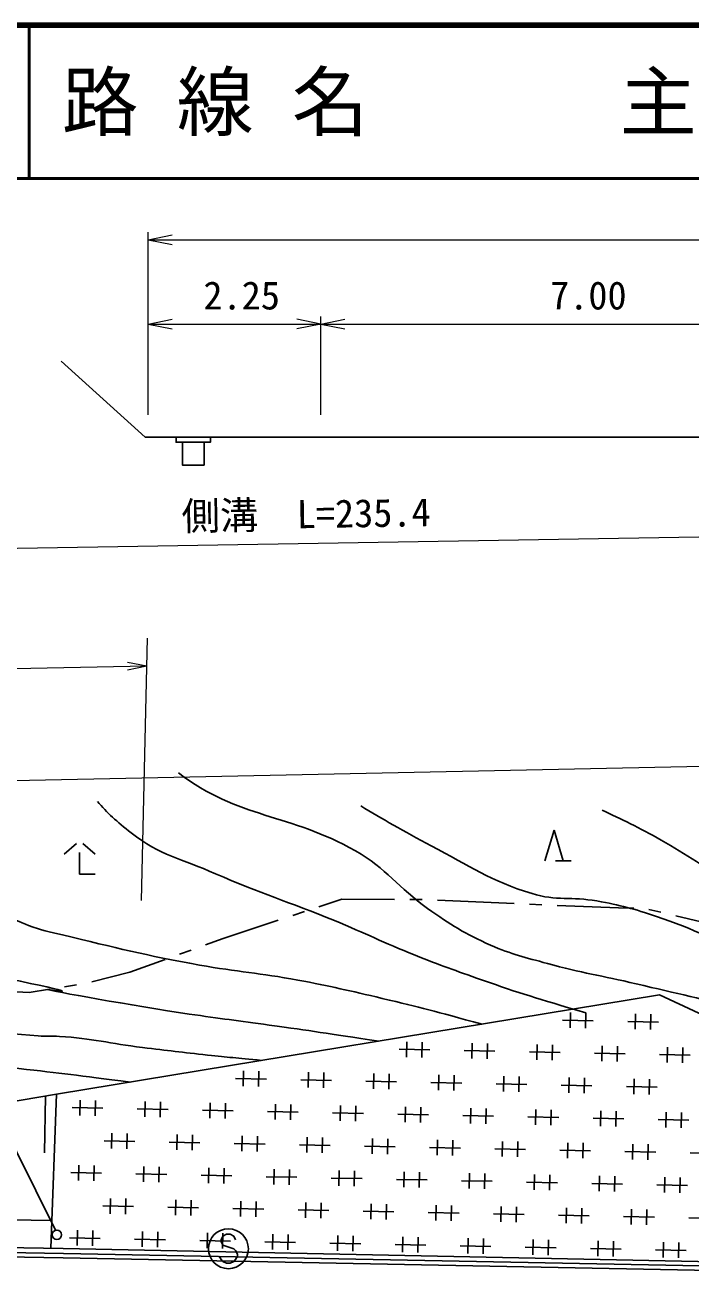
# Model space of a CAD drawing. Units: millimetres, scale not verified. Extents: x 40000 to 680000, y 20000 to 380000.
# Drawn here: x 177996 to 221364, y 298075 to 380000 of the extents above; entities that cross this region are included whole.
import ezdxf
from ezdxf.enums import TextEntityAlignment as Align

# ---------------------------------------------------------------- set-up
doc = ezdxf.new("R2010")
doc.units = ezdxf.units.MM
doc.header["$LTSCALE"] = 1000
for name, color, linetype, lineweight in [('M-BGD', 7, 'Continuous', 25), ('M-BMK-ROW', 30, 'Continuous', 25), ('M-STR-HTXT', 7, 'Continuous', 13), ('M-STR-STRC', 7, 'Continuous', 25), ('M-TTL', 2, 'Continuous', 140), ('M-TTL-LINE', 7, 'Continuous', 50)]:
    doc.layers.add(name, color=color, linetype=linetype, lineweight=lineweight)
doc.layers.add('M-TTL-TXT', color=7, linetype='Continuous')
doc.styles.add('ＭＳ ゴシック', font='')
doc.styles.get('ＭＳ ゴシック').set_extended_font_data('MS Gothic')

msp = doc.modelspace()

# ---------------------------------------------------------------- linework, layer by layer
at = {"layer": 'M-BGD'}
for p, q in [((185812, 353137), (180332, 358089)), ((185812, 353137), (289949, 353137)), ((189655, 352804), (188246, 352804)), ((211856, 325525), (212456, 327525)), ((212456, 327525), (213056, 325525)), ((181347, 326659), (180547, 325959)), ((181747, 326659), (182547, 325959)), ((181547, 326059), (181547, 324659)), ((212556, 325525), (213556, 325525)), ((181547, 324659), (182547, 324659)), ((213496, 314633), (213517, 315633)), ((214496, 314612), (214516, 315612)), ((217738, 314545), (217758, 315545)), ((218738, 314525), (218758, 315524)), ((215006, 315102), (213006, 315143)), ((219248, 315014), (217248, 315056)), ((204358, 313199), (202358, 313241)), ((202848, 312730), (202869, 313730)), ((203848, 312710), (203868, 313710)), ((208600, 313112), (206600, 313153)), ((207090, 312643), (207110, 313643)), ((208089, 312622), (208110, 313622)), ((212841, 313025), (210842, 313066)), ((211331, 312556), (211352, 313555)), ((212331, 312535), (212352, 313535)), ((217083, 312937), (215084, 312978)), ((215573, 312468), (215594, 313468)), ((216573, 312448), (216594, 313447)), ((219815, 312381), (219835, 313381)), ((220815, 312360), (220835, 313360)), ((221325, 312850), (219325, 312891)), ((193710, 311297), (191710, 311338)), ((192200, 310828), (192220, 311828)), ((193200, 310808), (193220, 311807)), ((196442, 310741), (196462, 311741)), ((197441, 310720), (197462, 311720)), ((200683, 310653), (200704, 311653)), ((201683, 310633), (201704, 311632)), ((204925, 310566), (204946, 311566)), ((205925, 310545), (205945, 311545)), ((209167, 310478), (209187, 311478)), ((210167, 310458), (210187, 311458)), ((213409, 310391), (213429, 311391)), ((214408, 310370), (214429, 311370)), ((197952, 311210), (195952, 311251)), ((202193, 311122), (200194, 311164)), ((206435, 311035), (204435, 311076)), ((210677, 310947), (208677, 310989)), ((214919, 310860), (212919, 310901)), ((219160, 310773), (217161, 310814)), ((217650, 310304), (217671, 311303)), ((218650, 310283), (218671, 311283)), ((179326, 310180), (179267, 306477)), ((179665, 300271), (180042, 310302)), ((181552, 308926), (181572, 309926)), ((182552, 308905), (182572, 309905)), ((185794, 308838), (185814, 309838)), ((186793, 308818), (186814, 309818)), ((190035, 308751), (190056, 309751)), ((191035, 308730), (191056, 309730)), ((183062, 309395), (181062, 309436)), ((187303, 309307), (185304, 309349)), ((191545, 309220), (189546, 309261)), ((195787, 309133), (193787, 309174)), ((194277, 308664), (194298, 309663)), ((195277, 308643), (195297, 309643)), ((200029, 309045), (198029, 309086)), ((198519, 308576), (198539, 309576)), ((199519, 308556), (199539, 309555)), ((204270, 308958), (202271, 308999)), ((202760, 308489), (202781, 309489)), ((203760, 308468), (203781, 309468)), ((208512, 308870), (206513, 308911)), ((207002, 308401), (207023, 309401)), ((208002, 308381), (208023, 309380)), ((211244, 308314), (211265, 309314)), ((212244, 308293), (212264, 309293)), ((215486, 308226), (215506, 309226)), ((216485, 308206), (216506, 309206)), ((219727, 308139), (219748, 309139)), ((220727, 308118), (220748, 309118)), ((212754, 308783), (210754, 308824)), ((216996, 308695), (214996, 308737)), ((221237, 308608), (219238, 308649)), ((185139, 307230), (183139, 307272)), ((183629, 306761), (183650, 307761)), ((184629, 306741), (184649, 307741)), ((187871, 306674), (187891, 307674)), ((188870, 306653), (188891, 307653)), ((192112, 306586), (192133, 307586)), ((193112, 306566), (193133, 307566)), ((196354, 306499), (196375, 307499)), ((197354, 306478), (197375, 307478)), ((200596, 306412), (200616, 307411)), ((201596, 306391), (201616, 307391)), ((204838, 306324), (204858, 307324)), ((205837, 306304), (205858, 307303)), ((209079, 306237), (209100, 307236)), ((189381, 307143), (187381, 307184)), ((193622, 307055), (191623, 307097)), ((197864, 306968), (195865, 307009)), ((202106, 306881), (200106, 306922)), ((206348, 306793), (204348, 306834)), ((210589, 306706), (208590, 306747)), ((210079, 306216), (210100, 307216)), ((214831, 306618), (212832, 306659)), ((213321, 306149), (213342, 307149)), ((214321, 306129), (214341, 307128)), ((219073, 306531), (217073, 306572)), ((217563, 306062), (217583, 307062)), ((218563, 306041), (218583, 307041)), ((223315, 306443), (221315, 306485)), ((181464, 304684), (181485, 305684)), ((182464, 304664), (182485, 305663)), ((185706, 304597), (185727, 305597)), ((182974, 305153), (180975, 305194)), ((187216, 305066), (185216, 305107)), ((186706, 304576), (186726, 305576)), ((191458, 304978), (189458, 305020)), ((189948, 304509), (189968, 305509)), ((190948, 304489), (190968, 305488)), ((195700, 304891), (193700, 304932)), ((194190, 304422), (194210, 305422)), ((195189, 304401), (195210, 305401)), ((199941, 304803), (197942, 304845)), ((198431, 304334), (198452, 305334)), ((199431, 304314), (199452, 305314)), ((202673, 304247), (202694, 305247)), ((203673, 304226), (203693, 305226)), ((206915, 304160), (206935, 305159)), ((207915, 304139), (207935, 305139)), ((211157, 304072), (211177, 305072)), ((212156, 304052), (212177, 305051)), ((215398, 303985), (215419, 304984)), ((216398, 303964), (216419, 304964)), ((219640, 303897), (219661, 304897)), ((220640, 303877), (220660, 304876)), ((204183, 304716), (202183, 304757)), ((208425, 304629), (206425, 304670)), ((212666, 304541), (210667, 304582)), ((216908, 304454), (214909, 304495)), ((221150, 304366), (219150, 304407)), ((183541, 302520), (183562, 303519)), ((184541, 302499), (184562, 303499)), ((187783, 302432), (187804, 303432)), ((188783, 302412), (188804, 303411)), ((192025, 302345), (192046, 303345)), ((193025, 302324), (193045, 303324)), ((196267, 302257), (196287, 303257)), ((197266, 302237), (197287, 303236)), ((200508, 302170), (200529, 303170)), ((201508, 302149), (201529, 303149)), ((185051, 302989), (183052, 303030)), ((189293, 302901), (187294, 302942)), ((193535, 302814), (191535, 302855)), ((197777, 302726), (195777, 302767)), ((202018, 302639), (200019, 302680)), ((206260, 302551), (204261, 302593)), ((204750, 302082), (204771, 303082)), ((205750, 302062), (205771, 303062)), ((210502, 302464), (208502, 302505)), ((208992, 301995), (209013, 302995)), ((209992, 301974), (210012, 302974)), ((214744, 302377), (212744, 302418)), ((213234, 301908), (213254, 302907)), ((214233, 301887), (214254, 302887)), ((218985, 302289), (216986, 302330)), ((217475, 301820), (217496, 302820)), ((218475, 301799), (218496, 302799)), ((223227, 302202), (221228, 302243)), ((182887, 300911), (180887, 300953)), ((181377, 300442), (181397, 301442)), ((182377, 300422), (182397, 301422)), ((187129, 300824), (185129, 300865)), ((185619, 300355), (185639, 301355)), ((186618, 300334), (186639, 301334)), ((191370, 300737), (189371, 300778)), ((189860, 300268), (189881, 301267)), ((190860, 300247), (190881, 301247)), ((195612, 300649), (193613, 300690)), ((194102, 300180), (194123, 301180)), ((195102, 300160), (195123, 301159)), ((198344, 300093), (198364, 301092)), ((199344, 300072), (199364, 301072)), ((202586, 300005), (202606, 301005)), ((203585, 299985), (203606, 300984)), ((206827, 299918), (206848, 300918)), ((207827, 299897), (207848, 300897)), ((211069, 299830), (211090, 300830)), ((212069, 299810), (212089, 300810)), ((215311, 299743), (215331, 300743)), ((216311, 299722), (216331, 300722)), ((199854, 300562), (197854, 300603)), ((204096, 300474), (202096, 300515)), ((208337, 300387), (206338, 300428)), ((212579, 300299), (210579, 300341)), ((216821, 300212), (214821, 300253)), ((221063, 300124), (219063, 300166)), ((219553, 299655), (219573, 300655)), ((220552, 299635), (220573, 300635))]:
    msp.add_line(p, q, dxfattribs=at)
for points in [[(190068, 353137), (190068, 352804), (189655, 352804), (189655, 351317), (188246, 351317), (188246, 352804), (187833, 352804), (187833, 353137)], [(180042, 310302), (219314, 316782), (238511, 307844)], [(180042, 310302), (154195, 305916), (130227, 304186), (114785, 303826)], [(79495, 303306), (101122, 302977), (118980, 301284), (180476, 300257), (238786, 299052)], [(114785, 303826), (128892, 302904), (179733, 302086)], [(305013, 298075), (279513, 298215), (247174, 298336), (180478, 299633), (118959, 300709), (101072, 302395), (79474, 302737)], [(238782, 298799), (180484, 299933), (118976, 301009), (101089, 302694), (79478, 303037)]]:
    msp.add_lwpolyline(points, dxfattribs=at)
for points, knots in [([(187984, 331249), (191900, 328270), (195238, 328610), (199513, 326173), (201555, 325010), (202301, 323783), (204215, 322420), (205727, 321344), (206620, 320774), (208318, 320025), (209708, 319412), (210554, 319232), (212019, 318828), (214253, 318213), (215546, 318037), (217800, 317504), (220547, 316854), (222098, 316536), (224824, 315801), (227471, 315087), (228933, 314611), (231547, 313782), (234048, 312989), (235340, 312101), (237933, 311699), (238339, 311636), (238493, 311596), (238977, 311560)], [0, 0, 0, 0, 1, 1, 1, 2, 2, 2, 3, 3, 3, 4, 4, 4, 5, 5, 5, 6, 6, 6, 7, 7, 7, 8, 8, 8, 9, 9, 9, 9]), ([(154614, 329971), (154233, 328552), (153958, 327142), (154054, 325286), (154105, 324285), (154159, 323678), (154603, 322780), (155090, 321793), (155550, 321308), (156402, 320612), (158941, 318536), (160992, 318288), (164124, 317315), (169741, 315571), (172972, 314574), (178835, 314106), (179380, 314062), (179689, 314104), (180236, 314073), (182360, 313952), (183524, 313611), (185636, 313353), (187294, 313150), (188224, 313042), (189885, 312864), (191263, 312717), (191702, 312674), (193416, 312509)], [0, 0, 0, 0, 1, 1, 1, 2, 2, 2, 3, 3, 3, 4, 4, 4, 5, 5, 5, 6, 6, 6, 7, 7, 7, 8, 8, 8, 9, 9, 9, 9]), ([(162512, 329790), (162522, 329709), (162531, 329626), (162541, 329542), (162705, 328200), (162797, 327423), (163277, 326159), (163859, 324625), (164199, 323693), (165304, 322480), (166998, 320620), (168611, 320287), (170976, 319428), (174555, 318127), (180305, 317240), (180420, 317009), (180431, 316987), (179478, 317141), (179482, 317134), (179528, 317064), (185079, 316068), (188690, 315534), (190723, 315233), (191867, 315105), (193901, 314818), (196694, 314425), (197574, 314289), (201044, 313768)], [0, 0, 0, 0, 1, 1, 1, 2, 2, 2, 3, 3, 3, 4, 4, 4, 5, 5, 5, 6, 6, 6, 7, 7, 7, 8, 8, 8, 9, 9, 9, 9]), ([(171942, 329664), (173050, 326905), (173299, 324963), (175447, 322906), (176350, 322041), (177067, 321787), (178224, 321312), (179051, 320973), (179559, 320909), (180427, 320697), (183900, 319851), (185846, 319360), (189364, 318729), (191850, 318283), (193273, 318211), (195756, 317748), (197916, 317345), (199113, 317055), (201253, 316554), (203811, 315955), (204639, 315723), (207767, 314877)], [0, 0, 0, 0, 1, 1, 1, 2, 2, 2, 3, 3, 3, 4, 4, 4, 5, 5, 5, 6, 6, 6, 7, 7, 7, 7]), ([(182709, 329398), (183335, 328639), (183967, 328087), (184904, 327347), (186773, 325870), (188210, 325641), (190392, 324683), (193372, 323376), (195133, 322866), (198143, 321628), (200207, 320779), (201321, 320201), (203395, 319373), (205067, 318705), (206018, 318367), (207717, 317769), (210344, 316842), (211236, 316597), (214516, 315612)], [0, 0, 0, 0, 1, 1, 1, 2, 2, 2, 3, 3, 3, 4, 4, 4, 5, 5, 5, 6, 6, 6, 6]), ([(199870, 329097), (201235, 328270), (202648, 327464), (204450, 326505), (206957, 325170), (208306, 324230), (211017, 323385), (212603, 322890), (213609, 323198), (215245, 322906), (216787, 322630), (217642, 322396), (219127, 321894), (223897, 320284), (226187, 318445), (230809, 316448), (232782, 315595), (233864, 315045), (235906, 314374), (237336, 313904), (238174, 313753), (239654, 313481), (241765, 313092), (242959, 312926), (245091, 312671), (246626, 312487), (247492, 312440), (249029, 312277), (251136, 312055), (251804, 311971), (254417, 311658)], [0, 0, 0, 0, 1, 1, 1, 2, 2, 2, 3, 3, 3, 4, 4, 4, 5, 5, 5, 6, 6, 6, 7, 7, 7, 8, 8, 8, 9, 9, 9, 10, 10, 10, 10]), ([(215596, 328821), (216781, 328273), (218029, 327681), (219429, 326873), (225955, 323109), (228899, 319643), (235872, 316787), (239685, 315225), (242042, 314930), (246092, 314167), (249535, 313518), (251535, 313598), (255038, 313495), (257469, 313425), (258837, 313395), (261265, 313532), (266461, 313825), (269534, 313253), (274539, 314676), (277343, 315473), (278945, 315983), (281475, 317430), (285355, 319649), (287569, 320968), (290822, 324033), (292450, 325567), (293579, 326823), (294661, 328211)], [0, 0, 0, 0, 1, 1, 1, 2, 2, 2, 3, 3, 3, 4, 4, 4, 5, 5, 5, 6, 6, 6, 7, 7, 7, 8, 8, 8, 9, 9, 9, 9]), ([(158828, 314531), (159082, 314472), (159345, 314410), (159619, 314343), (163707, 313343), (166102, 313289), (170278, 312769), (173124, 312415), (174729, 312314), (177578, 311987), (180424, 311661), (181328, 311546), (184859, 311097)], [0, 0, 0, 0, 1, 1, 1, 2, 2, 2, 3, 3, 3, 4, 4, 4, 4])]:
    msp.add_open_spline(points, degree=3, knots=knots, dxfattribs=at)
at = {"layer": 'M-BMK-ROW'}
for p, q in [((197137, 322529), (198627, 323022)), ((198627, 323022), (202057, 323003)), ((203057, 322997), (203850, 322992)), ((203850, 322992), (203857, 322992)), ((204856, 322950), (209851, 322737)), ((195428, 321963), (196187, 322214)), ((210850, 322695), (211650, 322661)), ((212649, 322618), (216648, 322448)), ((216648, 322448), (217645, 322441)), ((218635, 322351), (219413, 322166)), ((190904, 320465), (194478, 321648)), ((220386, 321934), (225250, 320777)), ((189742, 320046), (190904, 320465)), ((188049, 319437), (188802, 319708)), ((184812, 318271), (187108, 319098)), ((182335, 317624), (184812, 318271)), ((174600, 317124), (178258, 316930)), ((178258, 316930), (179576, 317150)), ((180563, 317315), (181352, 317446))]:
    msp.add_line(p, q, dxfattribs=at)
at = {"layer": 'M-STR-HTXT'}
for p, q in [((186005, 354601), (186005, 366514)), ((186005, 366014), (187568, 366327)), ((186005, 366014), (289755, 366014)), ((186005, 366014), (187568, 365702)), ((186005, 360515), (187568, 360828)), ((186005, 360515), (197255, 360515)), ((186005, 360515), (187568, 360203)), ((197255, 360515), (195693, 360828)), ((197255, 360515), (195693, 360203)), ((197255, 354601), (197255, 361015)), ((197255, 360515), (198818, 360828)), ((197255, 360515), (198818, 360203)), ((197274, 360515), (232376, 360515)), ((304656, 348004), (68941, 344052)), ((185571, 322930), (185960, 340031)), ((568999, 338903), (69026, 328473)), ((185919, 338219), (184664, 338443)), ((185919, 338219), (144892, 337364)), ((185919, 338219), (184674, 337943))]:
    msp.add_line(p, q, dxfattribs=at)
at = {"layer": 'M-STR-STRC'}
for p, q in [((155236, 351294), (179973, 301437)), ((190882, 301061), (190764, 300825)), ((190764, 300825), (190764, 300706)), ((190764, 300706), (190882, 300470)), ((191118, 301179), (190882, 301061)), ((191355, 301179), (191118, 301179)), ((191591, 301061), (191355, 301179)), ((191709, 300825), (191591, 301061)), ((190882, 300470), (191591, 300234)), ((191591, 300234), (191709, 300115)), ((191709, 300115), (191828, 299879)), ((191828, 299879), (191828, 299761)), ((190764, 299525), (190646, 299761)), ((190882, 299406), (190764, 299525)), ((191118, 299288), (190882, 299406)), ((191355, 299288), (191118, 299288)), ((191591, 299406), (191355, 299288)), ((191709, 299525), (191591, 299406)), ((191828, 299761), (191709, 299525))]:
    msp.add_line(p, q, dxfattribs=at)
for centre, radius in [((191237, 300234), 1300), ((180069, 301147), 305)]:
    msp.add_circle(centre, radius, dxfattribs=at)
at = {"layer": 'M-TTL'}
msp.add_line((680000, 380000), (40000, 380000), dxfattribs=at)
at = {"layer": 'M-TTL-LINE'}
for p, q in [((178250, 380000), (178250, 370000)), ((40000, 370000), (680000, 370000))]:
    msp.add_line(p, q, dxfattribs=at)

# ---------------------------------------------------------------- texts
at = {"layer": 'M-STR-HTXT', "style": 'ＭＳ ゴシック'}
for s, p in [('2.25', (192101, 360915)), ('7.00', (214686, 360915))]:
    msp.add_text(s, height=1833, dxfattribs=at).set_placement(p, align=Align.BOTTOM_CENTER)
msp.add_text('側溝\u3000L=235.4', height=1833, rotation=0.961, dxfattribs=at).set_placement((196323, 346658), align=Align.BOTTOM_CENTER)
at = {"layer": 'M-TTL-TXT', "style": 'ＭＳ ゴシック'}
for s, p in [('路 線 名', (180380, 375000)), ('主要地方道山口宇部線', (216734, 375000))]:
    msp.add_text(s, height=3666, dxfattribs=at).set_placement(p, align=Align.MIDDLE_LEFT)

doc.saveas('drawing.dxf')
